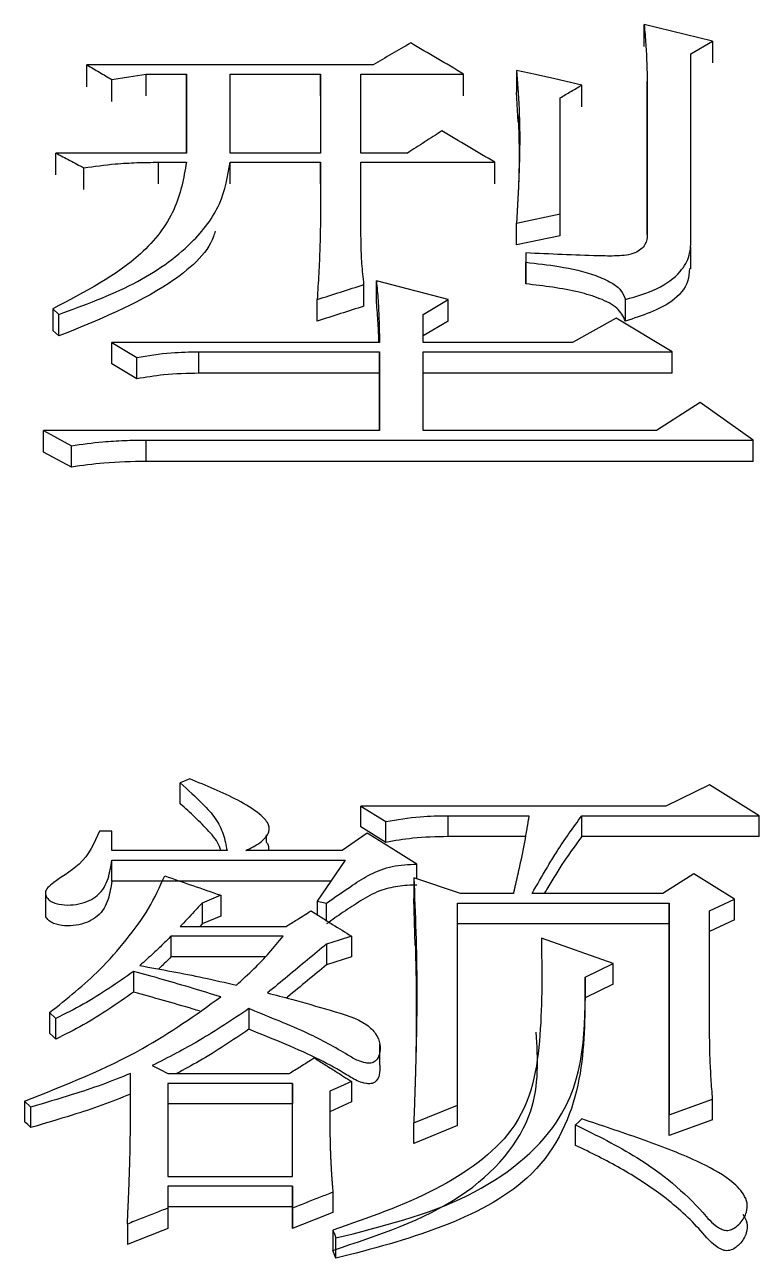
# Model space of a CAD drawing. Header units: millimetres. Extents: x 2063 to 4500, y 825 to 2548.
# Drawn here: x 2682.614 to 2685.167, y 2299.983 to 2304.271 of the extents above; entities that cross this region are included whole.
import ezdxf

# ---------------------------------------------------------------- set-up
doc = ezdxf.new("R2010")
doc.units = ezdxf.units.MM

msp = doc.modelspace()

# ---------------------------------------------------------------- linework, layer by layer
at = {"color": 7, "linetype": 'Continuous', "lineweight": 25}
for p, q in [((2685.0051, 2304.2136), (2684.7671, 2304.2707)), ((2684.7671, 2304.1946), (2684.7671, 2304.2707)), ((2684.9293, 2304.1691), (2685.0051, 2304.2136)), ((2685.0051, 2304.2136), (2685.0051, 2304.1375)), ((2684.9293, 2303.5289), (2684.9293, 2304.1691)), ((2682.9173, 2304.0042), (2682.9173, 2304.0801)), ((2683.0363, 2304.0992), (2683.1769, 2304.0992)), ((2683.0363, 2304.0233), (2683.0363, 2304.0992)), ((2683.1769, 2304.0992), (2683.1769, 2303.8246)), ((2683.1769, 2304.0233), (2683.1769, 2304.0992)), ((2683.3284, 2304.0992), (2683.6421, 2304.0992)), ((2683.3284, 2303.8246), (2683.3284, 2304.0992)), ((2683.6421, 2304.0992), (2683.6421, 2303.8246)), ((2683.6421, 2304.0233), (2683.6421, 2304.0992)), ((2683.7827, 2304.0992), (2684.1397, 2304.0992)), ((2683.7827, 2303.8246), (2683.7827, 2304.0992)), ((2684.1397, 2304.0233), (2684.1397, 2304.0992)), ((2684.3236, 2304.1119), (2684.3236, 2304.0359)), ((2684.7779, 2304.0737), (2684.7779, 2303.5418)), ((2684.7779, 2303.9978), (2684.7779, 2304.0737)), ((2684.3293, 2303.9316), (2684.3236, 2304.0359)), ((2684.5507, 2303.9851), (2684.5507, 2304.0609)), ((2683.1769, 2303.8246), (2683.1769, 2304.0232)), ((2684.7779, 2303.5418), (2684.7779, 2303.9977)), ((2683.1769, 2303.8246), (2682.7226, 2303.8246)), ((2682.7226, 2303.749), (2682.7226, 2303.8246)), ((2683.6421, 2303.8246), (2683.3284, 2303.8246)), ((2683.945, 2303.8246), (2683.7827, 2303.8246)), ((2682.82, 2303.6978), (2682.82, 2303.7733)), ((2683.0796, 2303.7925), (2683.1769, 2303.7925)), ((2683.0796, 2303.717), (2683.0796, 2303.7925)), ((2683.3283, 2303.7925), (2683.6421, 2303.7925)), ((2683.3283, 2303.717), (2683.3283, 2303.7925)), ((2683.6421, 2303.7925), (2683.6421, 2303.5805)), ((2683.6421, 2303.717), (2683.6421, 2303.7925)), ((2683.7827, 2303.7925), (2684.2478, 2303.7925)), ((2683.7827, 2303.5805), (2683.7827, 2303.7925)), ((2684.2478, 2303.717), (2684.2478, 2303.7925)), ((2684.3236, 2303.5805), (2684.475, 2303.6127)), ((2684.475, 2303.5373), (2684.475, 2303.6127)), ((2684.3236, 2303.5052), (2684.3236, 2303.5805)), ((2684.475, 2303.5373), (2684.3236, 2303.5052)), ((2684.356, 2303.4773), (2684.356, 2303.445)), ((2684.356, 2303.4773), (2684.356, 2303.4021)), ((2684.9288, 2303.4225), (2684.9288, 2303.4977)), ((2684.356, 2303.3699), (2684.356, 2303.445)), ((2683.7935, 2303.2924), (2683.7935, 2303.3674)), ((2684.0856, 2303.3156), (2683.8368, 2303.3803)), ((2683.8368, 2303.3053), (2683.8368, 2303.3803)), ((2683.6313, 2303.2406), (2683.6313, 2303.3156)), ((2683.9991, 2303.2637), (2684.0856, 2303.3156)), ((2684.0856, 2303.2406), (2684.0856, 2303.3156)), ((2684.7022, 2303.2406), (2684.7022, 2303.3156)), ((2682.7118, 2303.2832), (2682.7334, 2303.2637)), ((2682.7118, 2303.2832), (2682.7118, 2303.2083)), ((2683.9991, 2303.1663), (2683.9991, 2303.2637)), ((2684.0856, 2303.2406), (2683.9991, 2303.1888)), ((2684.6697, 2303.2507), (2684.5183, 2303.1663)), ((2684.8644, 2303.1338), (2684.6697, 2303.2507)), ((2682.9173, 2303.1663), (2683.0039, 2303.1143)), ((2683.8476, 2303.1663), (2682.9173, 2303.1663)), ((2683.2202, 2303.1338), (2683.8476, 2303.1338)), ((2683.2202, 2303.0591), (2683.2202, 2303.1338)), ((2683.8476, 2303.1338), (2683.8476, 2302.8597)), ((2683.8476, 2303.059), (2683.8476, 2303.1338)), ((2684.5183, 2303.1663), (2683.9991, 2303.1663)), ((2683.9991, 2303.1338), (2684.8644, 2303.1338)), ((2683.9991, 2302.8597), (2683.9991, 2303.1338)), ((2684.8644, 2303.059), (2684.8644, 2303.1338)), ((2683.0039, 2303.0396), (2682.9173, 2303.0915)), ((2683.0039, 2303.0396), (2683.0039, 2303.1143)), ((2683.8476, 2303.059), (2683.2202, 2303.0591)), ((2683.8476, 2302.8597), (2683.8476, 2303.059)), ((2684.8644, 2303.059), (2683.9991, 2303.059)), ((2684.9618, 2302.9578), (2684.8104, 2302.8597)), ((2685.1457, 2302.827), (2684.9618, 2302.9578)), ((2682.6793, 2302.8597), (2682.7767, 2302.8073)), ((2683.8476, 2302.8597), (2682.6793, 2302.8597)), ((2683.0363, 2302.7526), (2683.0363, 2302.827)), ((2683.0363, 2302.827), (2685.1457, 2302.827)), ((2684.8104, 2302.8597), (2683.9991, 2302.8597)), ((2685.1457, 2302.7526), (2685.1457, 2302.827)), ((2682.7767, 2302.733), (2682.6793, 2302.7853)), ((2682.7767, 2302.733), (2682.7767, 2302.8073)), ((2685.1457, 2302.7526), (2683.0363, 2302.7526)), ((2683.1878, 2301.6493), (2683.1553, 2301.6359)), ((2683.1553, 2301.5631), (2683.1553, 2301.6359)), ((2684.9943, 2301.6291), (2684.8428, 2301.5552)), ((2685.1673, 2301.5216), (2684.9943, 2301.6291)), ((2683.7827, 2301.5552), (2683.8693, 2301.5014)), ((2683.7827, 2301.4825), (2683.7827, 2301.5552)), ((2683.4543, 2301.5015), (2683.4543, 2301.503)), ((2683.8693, 2301.4288), (2683.8693, 2301.5014)), ((2684.0856, 2301.5216), (2684.3669, 2301.5216)), ((2684.0856, 2301.4489), (2684.0856, 2301.5216)), ((2684.5507, 2301.5216), (2685.1673, 2301.5216)), ((2684.5507, 2301.4489), (2684.5507, 2301.5216)), ((2685.1673, 2301.4489), (2685.1673, 2301.5216)), ((2682.9173, 2301.4677), (2682.8741, 2301.4677)), ((2682.9173, 2301.4003), (2682.9173, 2301.4677)), ((2683.4543, 2301.4303), (2683.4543, 2301.4548)), ((2683.8044, 2301.461), (2683.7178, 2301.4003)), ((2683.8693, 2301.4288), (2683.7827, 2301.4825)), ((2684.3545, 2301.4489), (2684.0856, 2301.4489)), ((2685.1673, 2301.4489), (2684.5507, 2301.4489)), ((2683.3176, 2301.4003), (2682.9173, 2301.4003)), ((2683.7178, 2301.4003), (2683.3825, 2301.4003)), ((2682.9173, 2301.2941), (2682.9173, 2301.3666)), ((2683.7286, 2301.3666), (2683.6313, 2301.2246)), ((2683.9775, 2301.3021), (2683.9775, 2301.353)), ((2683.679, 2301.2941), (2682.9173, 2301.2941)), ((2684.1289, 2301.2517), (2683.9666, 2301.3058)), ((2683.9666, 2301.3058), (2683.9666, 2301.2334)), ((2684.9402, 2301.3193), (2684.832, 2301.2517)), ((2685.0808, 2301.2314), (2684.9402, 2301.3193)), ((2682.6863, 2301.254), (2682.6863, 2301.1812)), ((2683.2959, 2301.2449), (2683.2959, 2301.1726)), ((2684.3128, 2301.2517), (2684.1289, 2301.2517)), ((2684.832, 2301.2517), (2684.3777, 2301.2517)), ((2683.231, 2301.2178), (2683.231, 2301.1456)), ((2683.6313, 2301.2246), (2683.6637, 2301.2178)), ((2683.6313, 2301.2246), (2683.6313, 2301.1772)), ((2683.9713, 2301.0712), (2683.9666, 2301.2334)), ((2684.1181, 2301.2178), (2684.8536, 2301.2178)), ((2684.1181, 2300.5157), (2684.1181, 2301.2178)), ((2684.8536, 2301.2178), (2684.8536, 2300.4814)), ((2684.8536, 2301.1456), (2684.8536, 2301.2178)), ((2684.9943, 2301.1907), (2685.0808, 2301.2314)), ((2685.0808, 2301.1591), (2685.0808, 2301.2314)), ((2683.2959, 2301.1726), (2683.231, 2301.1456)), ((2684.9943, 2300.7758), (2684.9943, 2301.1907)), ((2685.0808, 2301.1591), (2684.9943, 2301.1185)), ((2683.1553, 2301.1365), (2683.5231, 2301.1365)), ((2683.231, 2301.1456), (2683.2226, 2301.1365)), ((2684.8536, 2301.1456), (2684.1181, 2301.1456)), ((2684.8536, 2300.4101), (2684.8536, 2301.1456)), ((2683.5123, 2301.1026), (2683.1229, 2301.1026)), ((2683.1229, 2301.1026), (2683.1229, 2301.0305)), ((2683.6637, 2301.0754), (2683.6637, 2301.0034)), ((2683.7503, 2301.1026), (2683.7503, 2301.0305)), ((2684.6589, 2301.0075), (2684.4101, 2301.0958)), ((2683.4501, 2301.0305), (2683.1229, 2301.0305)), ((2683.7503, 2301.0305), (2683.6637, 2301.0034)), ((2684.5616, 2300.9599), (2684.6589, 2301.0075)), ((2684.6589, 2300.9355), (2684.6589, 2301.0075)), ((2682.9931, 2300.9803), (2682.9931, 2300.9084)), ((2684.5616, 2300.9599), (2684.5616, 2300.888)), ((2684.6589, 2300.9355), (2684.5616, 2300.888)), ((2682.701, 2300.8373), (2682.7226, 2300.8168)), ((2682.7226, 2300.7451), (2682.7226, 2300.8168)), ((2683.8489, 2300.6547), (2683.8489, 2300.727)), ((2683.1121, 2300.6254), (2683.5339, 2300.6254)), ((2683.7503, 2300.598), (2683.7503, 2300.5266)), ((2682.9822, 2300.54), (2682.9822, 2300.5539)), ((2683.1121, 2300.5912), (2683.1121, 2300.2681)), ((2683.5447, 2300.5912), (2683.1121, 2300.5912)), ((2683.5447, 2300.2681), (2683.5447, 2300.5912)), ((2683.5447, 2300.5912), (2683.5447, 2300.5197)), ((2682.6144, 2300.5295), (2682.6361, 2300.5089)), ((2682.6144, 2300.5295), (2682.6144, 2300.4581)), ((2683.5447, 2300.5197), (2683.1121, 2300.5197)), ((2683.5447, 2300.2681), (2683.5447, 2300.5197)), ((2683.7503, 2300.5266), (2683.6746, 2300.4923)), ((2683.9666, 2300.4539), (2684.1181, 2300.5157)), ((2684.1181, 2300.4444), (2684.1181, 2300.5157)), ((2684.8536, 2300.4814), (2685.0051, 2300.5363)), ((2685.0051, 2300.4649), (2685.0051, 2300.5363)), ((2682.6361, 2300.4376), (2682.6361, 2300.5089)), ((2684.8536, 2300.4101), (2684.8536, 2300.4814)), ((2683.9666, 2300.3827), (2683.9666, 2300.4539)), ((2684.1181, 2300.4444), (2683.9666, 2300.3827)), ((2684.5291, 2300.3758), (2684.5291, 2300.447)), ((2685.0051, 2300.4649), (2684.8536, 2300.4101)), ((2683.1121, 2300.2681), (2683.5447, 2300.2681)), ((2683.5447, 2300.2336), (2683.1121, 2300.2336)), ((2683.1121, 2300.2336), (2683.1121, 2300.1577)), ((2683.5447, 2300.1577), (2683.5447, 2300.2336)), ((2683.5447, 2300.2336), (2683.5447, 2300.1627)), ((2683.6854, 2300.2129), (2683.6854, 2300.142)), ((2685.1111, 2300.2068), (2685.1111, 2300.2077)), ((2683.5447, 2300.1627), (2683.1121, 2300.1627)), ((2683.1121, 2300.1577), (2683.1121, 2300.0868)), ((2683.5447, 2300.0868), (2683.5447, 2300.1627)), ((2683.5447, 2300.1577), (2683.5447, 2300.0868)), ((2682.9714, 2300.1024), (2682.9714, 2300.0316)), ((2683.6962, 2299.9832), (2683.6962, 2300.0539)), ((2683.6962, 2299.9832), (2683.6854, 2300.0109))]:
    msp.add_line(p, q, dxfattribs=at)
at = {"color": 7, "linetype": 'Continuous', "lineweight": 25, "flags": 128}
for points in [[(2683.826, 2304.131), (2683.3284, 2304.131), (2682.8308, 2304.131)], [(2682.8308, 2304.055), (2682.8308, 2304.074), (2682.8308, 2304.093), (2682.8308, 2304.131)], [(2682.9173, 2304.0801), (2682.9768, 2304.0896), (2683.0363, 2304.0992)], [(2684.5507, 2304.0609), (2684.4562, 2304.0821), (2684.3899, 2304.097), (2684.3236, 2304.1119)], [(2682.7334, 2303.1888), (2682.7334, 2303.2166), (2682.7334, 2303.2402), (2682.7334, 2303.2637)], [(2682.7118, 2303.2083), (2682.7226, 2303.1985), (2682.7334, 2303.1888)], [(2682.9173, 2303.0915), (2682.9173, 2303.1102), (2682.9173, 2303.1289), (2682.9173, 2303.1663)], [(2682.6793, 2302.7853), (2682.6793, 2302.8039), (2682.6793, 2302.8225), (2682.6793, 2302.8597)], [(2684.8428, 2301.5552), (2684.4224, 2301.5552), (2683.7827, 2301.5552)], [(2682.9173, 2301.3666), (2683.323, 2301.3666), (2683.7286, 2301.3666)], [(2683.2959, 2301.2449), (2683.2635, 2301.2314), (2683.231, 2301.2178)], [(2683.6637, 2301.1568), (2683.6637, 2301.1705), (2683.6637, 2301.1942), (2683.6637, 2301.2178)], [(2683.7503, 2301.1026), (2683.707, 2301.089), (2683.6637, 2301.0754)], [(2682.701, 2300.8373), (2682.701, 2300.8111), (2682.701, 2300.7883), (2682.701, 2300.7655)], [(2683.3933, 2300.8509), (2683.3933, 2300.819), (2683.3933, 2300.7991), (2683.3933, 2300.7792)], [(2682.7226, 2300.7451), (2682.7118, 2300.7553), (2682.701, 2300.7655)], [(2683.058, 2300.6528), (2683.085, 2300.6391), (2683.1121, 2300.6254)], [(2683.7503, 2300.598), (2683.7124, 2300.5809), (2683.6746, 2300.5637)], [(2682.6361, 2300.4376), (2682.6253, 2300.4478), (2682.6144, 2300.4581)], [(2684.5507, 2300.4676), (2684.5399, 2300.4573), (2684.5291, 2300.447)], [(2683.6854, 2300.0816), (2683.6854, 2300.0529), (2683.6854, 2300.0319), (2683.6854, 2300.0109)]]:
    msp.add_lwpolyline(points, dxfattribs=at)
at = {"color": 7, "linetype": 'Continuous', "lineweight": 25}
for points, knots in [([(2684.7671, 2304.2707), (2684.7692, 2304.2478), (2684.7732, 2304.2036), (2684.7764, 2304.1379), (2684.7774, 2304.0951), (2684.7779, 2304.0737)], [0, 0, 0, 0, 0.349385, 0.674644, 1, 1, 1, 1]), ([(2683.9558, 2304.2072), (2683.9341, 2304.1945), (2683.8909, 2304.1691), (2683.8476, 2304.1437), (2683.826, 2304.131)], [0, 0, 0, 0, 0.499998, 1, 1, 1, 1]), ([(2684.1397, 2304.0992), (2684.109, 2304.1172), (2684.0477, 2304.1532), (2683.9864, 2304.1892), (2683.9558, 2304.2072)], [0, 0, 0, 0, 0.5, 1, 1, 1, 1]), ([(2682.8308, 2304.131), (2682.8452, 2304.1225), (2682.874, 2304.1055), (2682.9029, 2304.0886), (2682.9173, 2304.0801)], [0, 0, 0, 0, 0.4999987, 1, 1, 1, 1]), ([(2684.3236, 2304.1119), (2684.3237, 2304.1098), (2684.324, 2304.1058), (2684.3245, 2304.0996), (2684.325, 2304.0935), (2684.3255, 2304.0874), (2684.3259, 2304.0812), (2684.3264, 2304.0751), (2684.3268, 2304.069), (2684.3272, 2304.0639), (2684.3276, 2304.0588), (2684.328, 2304.0536), (2684.3285, 2304.0455), (2684.3291, 2304.0373), (2684.3298, 2304.0271), (2684.3304, 2304.0168), (2684.3311, 2304.0045), (2684.3324, 2303.98), (2684.3345, 2303.9266), (2684.3349, 2303.8609), (2684.3338, 2303.8032), (2684.3329, 2303.7744), (2684.3322, 2303.7538), (2684.3316, 2303.7373), (2684.3308, 2303.7167), (2684.33, 2303.7002), (2684.3291, 2303.6837), (2684.3285, 2303.6713), (2684.3278, 2303.6589), (2684.3272, 2303.6465), (2684.3267, 2303.6362), (2684.3262, 2303.6279), (2684.3259, 2303.6218), (2684.3256, 2303.6156), (2684.3252, 2303.6094), (2684.3249, 2303.6032), (2684.3246, 2303.5969), (2684.3243, 2303.5918), (2684.3239, 2303.5863), (2684.3237, 2303.5829), (2684.3236, 2303.5805)], [0, 0, 0, 0, 0.011607, 0.023213, 0.034819, 0.046426, 0.058032, 0.069639, 0.081245, 0.092852, 0.098655, 0.110262, 0.121868, 0.145081, 0.156687, 0.1799, 0.203113, 0.226326, 0.31918, 0.504901, 0.597754, 0.64418, 0.667393, 0.713819, 0.737032, 0.783458, 0.806671, 0.829884, 0.853097, 0.87631, 0.899523, 0.911129, 0.922736, 0.934342, 0.945949, 0.957555, 0.969162, 0.980768, 0.986572, 1, 1, 1, 1]), ([(2684.475, 2304.0163), (2684.4876, 2304.0238), (2684.5129, 2304.0386), (2684.5381, 2304.0535), (2684.5507, 2304.0609)], [0, 0, 0, 0, 0.499998, 1, 1, 1, 1]), ([(2684.475, 2303.6127), (2684.475, 2303.6731), (2684.475, 2303.8081), (2684.475, 2303.9422), (2684.475, 2304.0163)], [0, 0, 0, 0, 0.447226, 1, 1, 1, 1]), ([(2684.329, 2303.9541), (2684.329, 2303.954), (2684.3291, 2303.9528), (2684.3299, 2303.9349), (2684.3313, 2303.8965), (2684.3322, 2303.8572), (2684.3326, 2303.8281), (2684.3327, 2303.8177), (2684.3327, 2303.8129), (2684.3327, 2303.8129), (2684.3327, 2303.8129)], [0, 0, 0, 0, 0.007497, 0.129475, 0.409577, 0.759504, 0.894301, 0.972295, 0.991676, 1, 1, 1, 1]), ([(2684.064, 2303.9014), (2684.0441, 2303.8886), (2684.0045, 2303.863), (2683.9648, 2303.8374), (2683.945, 2303.8246)], [0, 0, 0, 0, 0.499998, 1, 1, 1, 1]), ([(2684.2478, 2303.7925), (2684.2172, 2303.8107), (2684.1559, 2303.847), (2684.0946, 2303.8833), (2684.064, 2303.9014)], [0, 0, 0, 0, 0.5, 1, 1, 1, 1]), ([(2682.7226, 2303.8246), (2682.7388, 2303.816), (2682.7713, 2303.799), (2682.8037, 2303.7819), (2682.82, 2303.7733)], [0, 0, 0, 0, 0.499998, 1, 1, 1, 1]), ([(2684.3327, 2303.814), (2684.3327, 2303.8133), (2684.3327, 2303.8072), (2684.3322, 2303.7508), (2684.3302, 2303.7079), (2684.329, 2303.6813)], [0, 0, 0, 0, 0.049091, 0.410402, 1, 1, 1, 1]), ([(2683.1769, 2303.7925), (2683.1669, 2303.7368), (2683.1467, 2303.6244), (2683.003, 2303.4356), (2682.823, 2303.3414), (2682.7118, 2303.2832)], [0, 0, 0, 0, 0.2734639, 0.5510094, 1, 1, 1, 1]), ([(2682.7334, 2303.2637), (2682.8225, 2303.2965), (2682.9982, 2303.3611), (2683.1912, 2303.4958), (2683.3036, 2303.6453), (2683.3201, 2303.7437), (2683.3283, 2303.7925)], [0, 0, 0, 0, 0.289657, 0.571456, 0.787204, 1, 1, 1, 1]), ([(2682.82, 2303.7733), (2682.8563, 2303.7783), (2682.9172, 2303.7867), (2683.0043, 2303.7917), (2683.0544, 2303.7923), (2683.0796, 2303.7925)], [0, 0, 0, 0, 0.425426, 0.712082, 1, 1, 1, 1]), ([(2683.6421, 2303.5805), (2683.6417, 2303.5521), (2683.6408, 2303.4939), (2683.6362, 2303.4056), (2683.6329, 2303.3456), (2683.6313, 2303.3156)], [0, 0, 0, 0, 0.321579, 0.660777, 1, 1, 1, 1]), ([(2683.7935, 2303.3674), (2683.7909, 2303.3917), (2683.7857, 2303.4393), (2683.7832, 2303.5104), (2683.7829, 2303.5571), (2683.7827, 2303.5805)], [0, 0, 0, 0, 0.341779, 0.670798, 1, 1, 1, 1]), ([(2683.2763, 2303.5525), (2683.2745, 2303.5465), (2683.2543, 2303.478), (2683.0849, 2303.3305), (2682.8679, 2303.243), (2682.7334, 2303.1888)], [0, 0, 0, 0, 0.03553, 0.402454, 1, 1, 1, 1]), ([(2684.7779, 2303.5418), (2684.7771, 2303.5297), (2684.7753, 2303.5052), (2684.7366, 2303.4717), (2684.6719, 2303.4658), (2684.546, 2303.4685), (2684.4401, 2303.4734), (2684.356, 2303.4773)], [0, 0, 0, 0, 0.110827, 0.224198, 0.354947, 0.487818, 1, 1, 1, 1]), ([(2684.7022, 2303.3156), (2684.7403, 2303.3267), (2684.8153, 2303.3485), (2684.8932, 2303.405), (2684.9286, 2303.4687), (2684.9291, 2303.5089), (2684.9293, 2303.5289)], [0, 0, 0, 0, 0.2915358, 0.5725288, 0.7872386, 1, 1, 1, 1]), ([(2684.356, 2303.445), (2684.3944, 2303.4406), (2684.4778, 2303.4311), (2684.5806, 2303.4085), (2684.651, 2303.3772), (2684.6893, 2303.3488), (2684.6979, 2303.3267), (2684.7022, 2303.3156)], [0, 0, 0, 0, 0.277213, 0.601616, 0.758833, 0.878188, 1, 1, 1, 1]), ([(2684.356, 2303.4021), (2684.356, 2303.3961), (2684.356, 2303.3853), (2684.356, 2303.3746), (2684.356, 2303.3699)], [0, 0, 0, 0, 0.56, 1, 1, 1, 1]), ([(2684.9245, 2303.4227), (2684.9236, 2303.4078), (2684.9209, 2303.367), (2684.8558, 2303.29), (2684.7611, 2303.2595), (2684.7022, 2303.2406)], [0, 0, 0, 0, 0.18022, 0.490707, 1, 1, 1, 1]), ([(2683.6313, 2303.3156), (2683.6583, 2303.3242), (2683.7124, 2303.3415), (2683.7665, 2303.3588), (2683.7935, 2303.3674)], [0, 0, 0, 0, 0.499999, 1, 1, 1, 1]), ([(2683.8368, 2303.3803), (2683.8388, 2303.3575), (2683.843, 2303.3106), (2683.8462, 2303.2392), (2683.8471, 2303.1906), (2683.8476, 2303.1663)], [0, 0, 0, 0, 0.320446, 0.660167, 1, 1, 1, 1]), ([(2684.7022, 2303.2406), (2684.6943, 2303.2565), (2684.6782, 2303.289), (2684.6132, 2303.3204), (2684.5081, 2303.3519), (2684.4189, 2303.3624), (2684.356, 2303.3699)], [0, 0, 0, 0, 0.1756031, 0.3596113, 0.5486725, 1, 1, 1, 1]), ([(2683.8457, 2303.1663), (2683.8449, 2303.1885), (2683.8431, 2303.2349), (2683.839, 2303.2812), (2683.8368, 2303.3053)], [0, 0, 0, 0, 0.478186, 1, 1, 1, 1]), ([(2683.7935, 2303.2924), (2683.7665, 2303.2837), (2683.7124, 2303.2665), (2683.6583, 2303.2492), (2683.6313, 2303.2406)], [0, 0, 0, 0, 0.5, 1, 1, 1, 1]), ([(2683.0039, 2303.1143), (2683.0436, 2303.1207), (2683.1148, 2303.1323), (2683.1879, 2303.1333), (2683.2202, 2303.1338)], [0, 0, 0, 0, 0.5588348, 1, 1, 1, 1]), ([(2683.2202, 2303.0591), (2683.1791, 2303.0583), (2683.1059, 2303.0569), (2683.035, 2303.0448), (2683.0039, 2303.0396)], [0, 0, 0, 0, 0.561086, 1, 1, 1, 1]), ([(2682.7767, 2302.8073), (2682.8131, 2302.8124), (2682.874, 2302.821), (2682.961, 2302.8261), (2683.0112, 2302.8267), (2683.0363, 2302.827)], [0, 0, 0, 0, 0.425369, 0.712054, 1, 1, 1, 1]), ([(2683.0363, 2302.7526), (2682.9873, 2302.7518), (2682.8998, 2302.7504), (2682.8143, 2302.7383), (2682.7767, 2302.733)], [0, 0, 0, 0, 0.560746, 1, 1, 1, 1]), ([(2683.1553, 2301.6359), (2683.1818, 2301.6115), (2683.2253, 2301.5716), (2683.2799, 2301.513), (2683.3067, 2301.4575), (2683.314, 2301.4193), (2683.3176, 2301.4003)], [0, 0, 0, 0, 0.3446396, 0.5657566, 0.7835326, 1, 1, 1, 1]), ([(2683.3825, 2301.4003), (2683.3998, 2301.4088), (2683.4339, 2301.4255), (2683.4684, 2301.4609), (2683.4613, 2301.4997), (2683.4208, 2301.5374), (2683.332, 2301.5908), (2683.2451, 2301.626), (2683.1878, 2301.6493)], [0, 0, 0, 0, 0.121784, 0.238894, 0.329996, 0.425945, 0.621085, 1, 1, 1, 1]), ([(2683.2958, 2301.4003), (2683.2945, 2301.4051), (2683.2882, 2301.4291), (2683.255, 2301.4678), (2683.2073, 2301.516), (2683.1727, 2301.5474), (2683.1553, 2301.5631)], [0, 0, 0, 0, 0.076897, 0.381334, 0.690062, 1, 1, 1, 1]), ([(2683.8693, 2301.5014), (2683.909, 2301.5081), (2683.9802, 2301.5201), (2684.0533, 2301.5211), (2684.0856, 2301.5216)], [0, 0, 0, 0, 0.558835, 1, 1, 1, 1]), ([(2684.3669, 2301.5216), (2684.3665, 2301.5196), (2684.3659, 2301.5156), (2684.3651, 2301.5107), (2684.3642, 2301.5058), (2684.3636, 2301.5018), (2684.3629, 2301.4979), (2684.3623, 2301.4939), (2684.3616, 2301.49), (2684.3608, 2301.485), (2684.3601, 2301.4811), (2684.3592, 2301.4761), (2684.3584, 2301.4712), (2684.3574, 2301.4652), (2684.3564, 2301.4593), (2684.3553, 2301.4534), (2684.3543, 2301.4474), (2684.3521, 2301.4356), (2684.3474, 2301.4099), (2684.3422, 2301.3842), (2684.338, 2301.3645), (2684.3364, 2301.3566), (2684.3347, 2301.3487), (2684.3325, 2301.3388), (2684.3308, 2301.3309), (2684.329, 2301.323), (2684.3277, 2301.3171), (2684.3266, 2301.3122), (2684.3255, 2301.3073), (2684.3246, 2301.3033), (2684.3237, 2301.2994), (2684.3228, 2301.2954), (2684.3219, 2301.2915), (2684.3208, 2301.2865), (2684.3199, 2301.2826), (2684.3187, 2301.2776), (2684.3178, 2301.2737), (2684.3169, 2301.2698), (2684.316, 2301.2658), (2684.3151, 2301.2619), (2684.314, 2301.2568), (2684.3132, 2301.2537), (2684.3128, 2301.2517)], [0, 0, 0, 0, 0.021952, 0.043903, 0.054879, 0.07683, 0.087806, 0.098782, 0.120733, 0.131709, 0.15366, 0.164636, 0.186587, 0.208539, 0.23049, 0.252442, 0.274393, 0.296345, 0.384151, 0.559767, 0.581718, 0.60367, 0.647573, 0.669524, 0.713427, 0.735378, 0.75733, 0.779281, 0.790257, 0.812208, 0.823184, 0.83416, 0.856111, 0.867087, 0.889038, 0.900014, 0.921966, 0.932941, 0.943917, 0.965868, 0.976844, 1, 1, 1, 1]), ([(2684.3777, 2301.2517), (2684.3949, 2301.2814), (2684.4143, 2301.3149), (2684.443, 2301.3631), (2684.4801, 2301.4244), (2684.5206, 2301.4801), (2684.5507, 2301.5216)], [0, 0, 0, 0, 0.3251759, 0.3658228, 0.5284142, 1, 1, 1, 1]), ([(2682.8741, 2301.4677), (2682.8563, 2301.4268), (2682.8242, 2301.3527), (2682.7277, 2301.302), (2682.6862, 2301.2643), (2682.6855, 2301.2464), (2682.6938, 2301.2328), (2682.7063, 2301.2227), (2682.7296, 2301.2137), (2682.7632, 2301.2096), (2682.8032, 2301.2136), (2682.839, 2301.2255), (2682.8823, 2301.2521), (2682.9076, 2301.3032), (2682.9141, 2301.3455), (2682.9173, 2301.3666)], [0, 0, 0, 0, 0.230991, 0.417984, 0.453958, 0.487906, 0.511162, 0.535138, 0.560232, 0.612084, 0.662769, 0.713245, 0.762331, 0.881446, 1, 1, 1, 1]), ([(2683.9774, 2301.353), (2683.9525, 2301.3686), (2683.9112, 2301.3944), (2683.8535, 2301.4304), (2683.8207, 2301.4508), (2683.8044, 2301.461)], [0, 0, 0, 0, 0.432629, 0.716314, 1, 1, 1, 1]), ([(2683.4537, 2301.4295), (2683.4551, 2301.4281), (2683.4636, 2301.4198), (2683.4624, 2301.4091), (2683.4615, 2301.4003)], [0, 0, 0, 0, 0.171263, 1, 1, 1, 1]), ([(2684.0856, 2301.4489), (2684.0445, 2301.4481), (2683.9713, 2301.4467), (2683.9004, 2301.4342), (2683.8693, 2301.4288)], [0, 0, 0, 0, 0.5610854, 1, 1, 1, 1]), ([(2684.5507, 2301.4489), (2684.5296, 2301.4205), (2684.4865, 2301.3626), (2684.4462, 2301.2958), (2684.4242, 2301.2583), (2684.4202, 2301.2517)], [0, 0, 0, 0, 0.442451, 0.900555, 1, 1, 1, 1]), ([(2683.6637, 2301.2178), (2683.6936, 2301.2388), (2683.743, 2301.2734), (2683.815, 2301.3196), (2683.8907, 2301.3493), (2683.9483, 2301.3518), (2683.9774, 2301.353)], [0, 0, 0, 0, 0.334385, 0.552202, 0.773272, 1, 1, 1, 1]), ([(2682.9173, 2301.2941), (2682.9141, 2301.2731), (2682.9076, 2301.2309), (2682.8822, 2301.1798), (2682.8389, 2301.1532), (2682.8032, 2301.1413), (2682.7631, 2301.1374), (2682.7296, 2301.1414), (2682.7062, 2301.1505), (2682.694, 2301.1605), (2682.6863, 2301.1713), (2682.6876, 2301.1786), (2682.6882, 2301.1817)], [0, 0, 0, 0, 0.223965, 0.44903, 0.541825, 0.637278, 0.73315, 0.831226, 0.878675, 0.923993, 0.967934, 1, 1, 1, 1]), ([(2682.701, 2300.8373), (2682.7615, 2300.8857), (2682.8608, 2300.965), (2682.9687, 2301.0896), (2683.0491, 2301.1976), (2683.0839, 2301.2744), (2683.1012, 2301.3125)], [0, 0, 0, 0, 0.34436, 0.564684, 0.783385, 1, 1, 1, 1]), ([(2683.1012, 2301.3125), (2683.1337, 2301.3013), (2683.1986, 2301.2787), (2683.2635, 2301.2562), (2683.2959, 2301.2449)], [0, 0, 0, 0, 0.4999996, 1, 1, 1, 1]), ([(2683.9666, 2301.3058), (2683.9692, 2301.2424), (2683.9744, 2301.1158), (2683.9772, 2300.9725), (2683.9771, 2300.8908), (2683.977, 2300.8709), (2683.9769, 2300.8649), (2683.9769, 2300.8589), (2683.9769, 2300.8529), (2683.9768, 2300.8469), (2683.9767, 2300.8389), (2683.9767, 2300.831), (2683.9766, 2300.823), (2683.9765, 2300.817), (2683.9764, 2300.811), (2683.9763, 2300.805), (2683.9763, 2300.799), (2683.9762, 2300.793), (2683.976, 2300.785), (2683.9759, 2300.777), (2683.9758, 2300.7691), (2683.9756, 2300.7631), (2683.9755, 2300.7571), (2683.9754, 2300.7511), (2683.9753, 2300.7451), (2683.9752, 2300.7391), (2683.975, 2300.7331), (2683.9749, 2300.7271), (2683.9747, 2300.7191), (2683.9745, 2300.7111), (2683.9744, 2300.7031), (2683.9742, 2300.6971), (2683.9741, 2300.6911), (2683.9739, 2300.6851), (2683.9738, 2300.6791), (2683.9736, 2300.6731), (2683.9734, 2300.665), (2683.9732, 2300.657), (2683.9729, 2300.649), (2683.9728, 2300.643), (2683.9726, 2300.637), (2683.9724, 2300.631), (2683.9722, 2300.625), (2683.9721, 2300.619), (2683.9719, 2300.613), (2683.9717, 2300.607), (2683.9714, 2300.5989), (2683.9712, 2300.5909), (2683.9709, 2300.5829), (2683.9708, 2300.5769), (2683.9706, 2300.5709), (2683.9704, 2300.5649), (2683.9702, 2300.5588), (2683.97, 2300.5528), (2683.9697, 2300.5448), (2683.9694, 2300.5368), (2683.9692, 2300.5287), (2683.969, 2300.5227), (2683.9688, 2300.5167), (2683.9686, 2300.5107), (2683.9684, 2300.5047), (2683.9682, 2300.4986), (2683.9679, 2300.4926), (2683.9677, 2300.4846), (2683.9674, 2300.4765), (2683.9671, 2300.4685), (2683.9669, 2300.4616), (2683.9667, 2300.4568), (2683.9666, 2300.4539)], [0, 0, 0, 0, 0.22469, 0.449389, 0.505561, 0.512583, 0.519604, 0.526626, 0.533648, 0.540669, 0.547691, 0.561734, 0.568755, 0.575777, 0.582798, 0.58982, 0.596841, 0.603863, 0.610884, 0.624928, 0.631949, 0.638971, 0.645992, 0.653014, 0.660035, 0.667057, 0.674078, 0.6811, 0.688121, 0.702165, 0.709186, 0.716208, 0.723229, 0.730251, 0.737272, 0.744294, 0.751315, 0.765358, 0.77238, 0.779401, 0.786423, 0.793445, 0.800466, 0.807488, 0.814509, 0.821531, 0.828552, 0.842595, 0.849617, 0.856638, 0.86366, 0.870682, 0.877703, 0.884725, 0.891746, 0.905789, 0.912811, 0.919832, 0.926854, 0.933875, 0.940897, 0.947918, 0.95494, 0.961962, 0.976005, 0.983026, 0.990048, 1, 1, 1, 1]), ([(2683.9774, 2301.2806), (2683.9551, 2301.2798), (2683.9106, 2301.278), (2683.8413, 2301.2607), (2683.7815, 2301.2257), (2683.7212, 2301.1866), (2683.6829, 2301.1592), (2683.6637, 2301.1456)], [0, 0, 0, 0, 0.175432, 0.348604, 0.567478, 0.784095, 1, 1, 1, 1]), ([(2683.231, 2301.2178), (2683.2219, 2301.208), (2683.2047, 2301.1896), (2683.1795, 2301.1625), (2683.1634, 2301.1452), (2683.1553, 2301.1365)], [0, 0, 0, 0, 0.361282, 0.680641, 1, 1, 1, 1]), ([(2683.5231, 2301.1365), (2683.5356, 2301.1443), (2683.5563, 2301.1573), (2683.5851, 2301.1754), (2683.6015, 2301.1856), (2683.6096, 2301.1907)], [0, 0, 0, 0, 0.4326487, 0.7163239, 1, 1, 1, 1]), ([(2683.6096, 2301.1907), (2683.6221, 2301.1829), (2683.6471, 2301.1673), (2683.694, 2301.1379), (2683.7284, 2301.1163), (2683.7503, 2301.1026)], [0, 0, 0, 0, 0.2662424, 0.5324848, 1, 1, 1, 1]), ([(2683.1229, 2301.1026), (2683.113, 2301.0929), (2683.0934, 2301.0735), (2683.0578, 2301.0394), (2683.031, 2301.0154), (2683.0147, 2301.0007)], [0, 0, 0, 0, 0.280921, 0.561854, 1, 1, 1, 1]), ([(2683.35, 2300.9327), (2683.3709, 2300.9516), (2683.4111, 2300.9881), (2683.465, 2301.045), (2683.4965, 2301.0834), (2683.5123, 2301.1026)], [0, 0, 0, 0, 0.349925, 0.674457, 1, 1, 1, 1]), ([(2683.6637, 2301.0754), (2683.6417, 2301.0572), (2683.5964, 2301.0198), (2683.5279, 2300.9632), (2683.4815, 2300.9247), (2683.4582, 2300.9055)], [0, 0, 0, 0, 0.321741, 0.660871, 1, 1, 1, 1]), ([(2684.4101, 2301.0958), (2684.4117, 2300.9847), (2684.4148, 2300.7627), (2684.3629, 2300.4328), (2684.0476, 2300.2068), (2683.8077, 2300.1239), (2683.6854, 2300.0816)], [0, 0, 0, 0, 0.273656, 0.546764, 0.768873, 1, 1, 1, 1]), ([(2683.9719, 2301.074), (2683.9735, 2301.0065), (2683.9759, 2300.9056), (2683.9748, 2300.7321), (2683.9731, 2300.6599), (2683.9721, 2300.6198)], [0, 0, 0, 0, 0.471599, 0.706014, 1, 1, 1, 1]), ([(2683.1229, 2301.0305), (2683.1131, 2301.0208), (2683.0988, 2301.0066), (2683.0841, 2300.9927), (2683.0794, 2300.9883)], [0, 0, 0, 0, 0.685137, 1, 1, 1, 1]), ([(2683.0147, 2301.0007), (2683.0888, 2300.9873), (2683.2015, 2300.9668), (2683.3121, 2300.9414), (2683.35, 2300.9327)], [0, 0, 0, 0, 0.6569803, 1, 1, 1, 1]), ([(2683.6637, 2301.0034), (2683.6417, 2300.9852), (2683.5964, 2300.9478), (2683.5499, 2300.9095), (2683.5255, 2300.8893), (2683.5244, 2300.8883)], [0, 0, 0, 0, 0.47479, 0.974676, 1, 1, 1, 1]), ([(2682.9931, 2300.9803), (2682.9644, 2300.9604), (2682.908, 2300.9211), (2682.8195, 2300.8649), (2682.755, 2300.8329), (2682.7226, 2300.8168)], [0, 0, 0, 0, 0.3384511, 0.6681197, 1, 1, 1, 1]), ([(2683.2959, 2300.8918), (2683.2638, 2300.9017), (2683.1977, 2300.922), (2683.0968, 2300.9516), (2683.0276, 2300.9707), (2682.9931, 2300.9803)], [0, 0, 0, 0, 0.320379, 0.660141, 1, 1, 1, 1]), ([(2683.6962, 2300.0539), (2683.8555, 2300.0938), (2684.166, 2300.1713), (2684.5659, 2300.4942), (2684.5632, 2300.7845), (2684.5616, 2300.9599)], [0, 0, 0, 0, 0.294377, 0.573566, 1, 1, 1, 1]), ([(2682.9931, 2300.9084), (2682.9645, 2300.8884), (2682.9082, 2300.8491), (2682.8195, 2300.7931), (2682.755, 2300.7611), (2682.7226, 2300.7451)], [0, 0, 0, 0, 0.3386468, 0.6682986, 1, 1, 1, 1]), ([(2683.2216, 2300.8428), (2683.2143, 2300.845), (2683.1729, 2300.8577), (2683.0967, 2300.8796), (2683.0276, 2300.8988), (2682.9931, 2300.9084)], [0, 0, 0, 0, 0.097268, 0.548576, 1, 1, 1, 1]), ([(2683.4582, 2300.9055), (2683.4862, 2300.8984), (2683.5599, 2300.8797), (2683.6748, 2300.845), (2683.7872, 2300.814), (2683.8366, 2300.7642), (2683.8518, 2300.7278), (2683.849, 2300.6959), (2683.8403, 2300.6748), (2683.83, 2300.6658), (2683.822, 2300.6623), (2683.8118, 2300.661), (2683.7947, 2300.6627), (2683.7676, 2300.6713), (2683.7051, 2300.7101), (2683.5864, 2300.7747), (2683.4646, 2300.8214), (2683.396, 2300.8499), (2683.3933, 2300.851)], [0, 0, 0, 0, 0.080829, 0.213073, 0.345773, 0.395058, 0.444233, 0.491132, 0.518332, 0.527917, 0.53551, 0.543103, 0.555865, 0.581938, 0.622671, 0.782526, 0.991638, 1, 1, 1, 1]), ([(2682.6144, 2300.5295), (2682.7562, 2300.5857), (2683.0074, 2300.6852), (2683.2084, 2300.8291), (2683.2959, 2300.8918)], [0, 0, 0, 0, 0.5642098, 1, 1, 1, 1]), ([(2684.5616, 2300.888), (2684.5599, 2300.7806), (2684.5564, 2300.5655), (2684.412, 2300.2581), (2684.0637, 2300.0786), (2683.82, 2300.0153), (2683.6962, 2299.9832)], [0, 0, 0, 0, 0.271412, 0.543735, 0.768302, 1, 1, 1, 1]), ([(2683.3933, 2300.8509), (2683.3371, 2300.8132), (2683.2561, 2300.7588), (2683.1408, 2300.6954), (2683.0856, 2300.667), (2683.058, 2300.6528)], [0, 0, 0, 0, 0.532376, 0.766064, 1, 1, 1, 1]), ([(2683.3933, 2300.7792), (2683.3373, 2300.7412), (2683.2572, 2300.687), (2683.1688, 2300.6396), (2683.1423, 2300.6254)], [0, 0, 0, 0, 0.700787, 1, 1, 1, 1]), ([(2683.8487, 2300.655), (2683.849, 2300.6433), (2683.8495, 2300.6246), (2683.8406, 2300.6038), (2683.8305, 2300.5946), (2683.8227, 2300.591), (2683.8126, 2300.5895), (2683.796, 2300.5909), (2683.7664, 2300.5999), (2683.7173, 2300.6322), (2683.6353, 2300.6769), (2683.5203, 2300.7283), (2683.4366, 2300.7618), (2683.3933, 2300.7792)], [0, 0, 0, 0, 0.082308, 0.1312, 0.148471, 0.162293, 0.176133, 0.198356, 0.243248, 0.33149, 0.526018, 0.754923, 1, 1, 1, 1]), ([(2683.6854, 2300.0109), (2683.8438, 2300.0637), (2684.1511, 2300.1662), (2684.4089, 2300.4707), (2684.3974, 2300.6768), (2684.3922, 2300.7688)], [0, 0, 0, 0, 0.370667, 0.719175, 1, 1, 1, 1]), ([(2685.0051, 2300.5363), (2685.0032, 2300.5601), (2684.9995, 2300.6076), (2684.9955, 2300.6875), (2684.9947, 2300.7435), (2684.9943, 2300.7758)], [0, 0, 0, 0, 0.29749, 0.594994, 1, 1, 1, 1]), ([(2683.5339, 2300.6254), (2683.5464, 2300.6333), (2683.5671, 2300.6464), (2683.5959, 2300.6646), (2683.6123, 2300.675), (2683.6205, 2300.6802)], [0, 0, 0, 0, 0.432649, 0.716324, 1, 1, 1, 1]), ([(2683.6205, 2300.6802), (2683.6329, 2300.6723), (2683.6579, 2300.6565), (2683.7012, 2300.6291), (2683.732, 2300.6096), (2683.7503, 2300.598)], [0, 0, 0, 0, 0.288429, 0.576858, 1, 1, 1, 1]), ([(2682.9822, 2300.6254), (2682.9493, 2300.6122), (2682.8833, 2300.5857), (2682.7672, 2300.5475), (2682.6841, 2300.523), (2682.6361, 2300.5089)], [0, 0, 0, 0, 0.296607, 0.593255, 1, 1, 1, 1]), ([(2682.9714, 2300.1024), (2682.9718, 2300.11), (2682.9725, 2300.1253), (2682.9733, 2300.1444), (2682.974, 2300.1596), (2682.9745, 2300.171), (2682.9749, 2300.1806), (2682.9753, 2300.1901), (2682.9758, 2300.2034), (2682.9766, 2300.2225), (2682.9773, 2300.2415), (2682.978, 2300.2606), (2682.9785, 2300.2758), (2682.9791, 2300.2948), (2682.9796, 2300.31), (2682.9801, 2300.329), (2682.9805, 2300.3442), (2682.9808, 2300.3594), (2682.9811, 2300.3746), (2682.9813, 2300.3898), (2682.9816, 2300.4088), (2682.9818, 2300.4221), (2682.9819, 2300.4354), (2682.982, 2300.443), (2682.982, 2300.4525), (2682.9821, 2300.46), (2682.9821, 2300.4676), (2682.9822, 2300.4752), (2682.9822, 2300.4828), (2682.9823, 2300.4923), (2682.9823, 2300.4999), (2682.9823, 2300.5093), (2682.9823, 2300.5169), (2682.9823, 2300.5264), (2682.9823, 2300.534), (2682.9823, 2300.5415), (2682.9823, 2300.5491), (2682.9823, 2300.5567), (2682.9823, 2300.5661), (2682.9823, 2300.5737), (2682.9823, 2300.5832), (2682.9823, 2300.5898), (2682.9823, 2300.5955), (2682.9823, 2300.5993), (2682.9823, 2300.603), (2682.9823, 2300.6078), (2682.9823, 2300.6116), (2682.9823, 2300.6161), (2682.9823, 2300.6204), (2682.9822, 2300.6237), (2682.9822, 2300.6254)], [0, 0, 0, 0, 0.043584, 0.087168, 0.10896, 0.130753, 0.152545, 0.163441, 0.185233, 0.228817, 0.272401, 0.294193, 0.337777, 0.35957, 0.403154, 0.424946, 0.46853, 0.490322, 0.512114, 0.555699, 0.577491, 0.621075, 0.631971, 0.653763, 0.664659, 0.686451, 0.697347, 0.708243, 0.730035, 0.740931, 0.762723, 0.773619, 0.795412, 0.806308, 0.8281, 0.838996, 0.849892, 0.871684, 0.88258, 0.904372, 0.915268, 0.93706, 0.942508, 0.947956, 0.958852, 0.9643, 0.975196, 0.980644, 0.990322, 1, 1, 1, 1]), ([(2682.9822, 2300.5539), (2682.9493, 2300.5407), (2682.8833, 2300.5142), (2682.767, 2300.4764), (2682.684, 2300.4518), (2682.6361, 2300.4376)], [0, 0, 0, 0, 0.2967204, 0.593461, 1, 1, 1, 1]), ([(2683.6746, 2300.5637), (2683.6745, 2300.5249), (2683.6744, 2300.4837), (2683.6749, 2300.4399), (2683.6749, 2300.4326), (2683.675, 2300.4254), (2683.6752, 2300.4181), (2683.6753, 2300.412), (2683.6754, 2300.4059), (2683.6755, 2300.401), (2683.6756, 2300.395), (2683.6757, 2300.3889), (2683.676, 2300.3792), (2683.6762, 2300.3694), (2683.6766, 2300.3597), (2683.6768, 2300.3524), (2683.6771, 2300.3451), (2683.6775, 2300.3354), (2683.6778, 2300.3268), (2683.6782, 2300.3183), (2683.6785, 2300.3134), (2683.6788, 2300.3074), (2683.6791, 2300.3013), (2683.6797, 2300.2915), (2683.6803, 2300.2818), (2683.6811, 2300.2696), (2683.6818, 2300.2599), (2683.6827, 2300.2477), (2683.6834, 2300.238), (2683.6844, 2300.2255), (2683.685, 2300.218), (2683.6854, 2300.2129)], [0, 0, 0, 0, 0.332695, 0.353489, 0.374282, 0.395075, 0.415869, 0.436662, 0.447059, 0.467852, 0.478249, 0.499042, 0.519836, 0.561423, 0.582216, 0.603009, 0.623803, 0.644596, 0.686183, 0.69658, 0.717373, 0.72777, 0.748563, 0.769356, 0.810943, 0.831737, 0.873323, 0.894117, 0.935704, 0.956497, 1, 1, 1, 1]), ([(2684.5291, 2300.447), (2684.6021, 2300.4109), (2684.7723, 2300.3267), (2684.9265, 2300.1977), (2685.0044, 2300.1029), (2685.0345, 2300.0848), (2685.0466, 2300.0806), (2685.0582, 2300.0801), (2685.0698, 2300.0826), (2685.0856, 2300.0906), (2685.1069, 2300.1107), (2685.1241, 2300.1405), (2685.1274, 2300.1757), (2685.1096, 2300.2151), (2685.0546, 2300.2686), (2684.9311, 2300.3333), (2684.7548, 2300.3996), (2684.6188, 2300.4449), (2684.5507, 2300.4676)], [0, 0, 0, 0, 0.163054, 0.3801016, 0.4338943, 0.4429487, 0.4520876, 0.4580059, 0.4639132, 0.4738466, 0.4929621, 0.5283931, 0.555625, 0.5828501, 0.6338445, 0.7244784, 0.8619279, 1, 1, 1, 1]), ([(2685.1104, 2300.1362), (2685.1161, 2300.1265), (2685.1282, 2300.1059), (2685.1239, 2300.0688), (2685.1071, 2300.0405), (2685.0869, 2300.0213), (2685.0733, 2300.013), (2685.0592, 2300.0094), (2685.0477, 2300.0097), (2685.0331, 2300.0144), (2684.9975, 2300.0377), (2684.9411, 2300.1092), (2684.8341, 2300.2032), (2684.6871, 2300.2984), (2684.582, 2300.3498), (2684.5291, 2300.3758)], [0, 0, 0, 0, 0.046163, 0.098158, 0.160107, 0.179858, 0.204104, 0.21503, 0.226044, 0.23927, 0.264226, 0.376378, 0.598998, 0.797949, 1, 1, 1, 1]), ([(2683.6854, 2300.2129), (2683.6707, 2300.2071), (2683.6399, 2300.1951), (2683.593, 2300.1766), (2683.5608, 2300.164), (2683.5447, 2300.1577)], [0, 0, 0, 0, 0.3137275, 0.6568637, 1, 1, 1, 1]), ([(2683.1121, 2300.1577), (2683.0974, 2300.1519), (2683.0666, 2300.1398), (2683.0197, 2300.1214), (2682.9875, 2300.1087), (2682.9714, 2300.1024)], [0, 0, 0, 0, 0.313727, 0.656864, 1, 1, 1, 1]), ([(2683.6854, 2300.142), (2683.6619, 2300.1328), (2683.6151, 2300.1144), (2683.5682, 2300.096), (2683.5447, 2300.0868)], [0, 0, 0, 0, 0.5, 1, 1, 1, 1]), ([(2683.1121, 2300.0868), (2683.0886, 2300.0776), (2683.0417, 2300.0592), (2682.9949, 2300.0408), (2682.9714, 2300.0316)], [0, 0, 0, 0, 0.5, 1, 1, 1, 1]), ([(2683.6854, 2300.0816), (2683.6872, 2300.077), (2683.6908, 2300.0678), (2683.6944, 2300.0586), (2683.6962, 2300.0539)], [0, 0, 0, 0, 0.499988, 1, 1, 1, 1])]:
    msp.add_open_spline(points, degree=3, knots=knots, dxfattribs=at)

doc.saveas('drawing.dxf')
